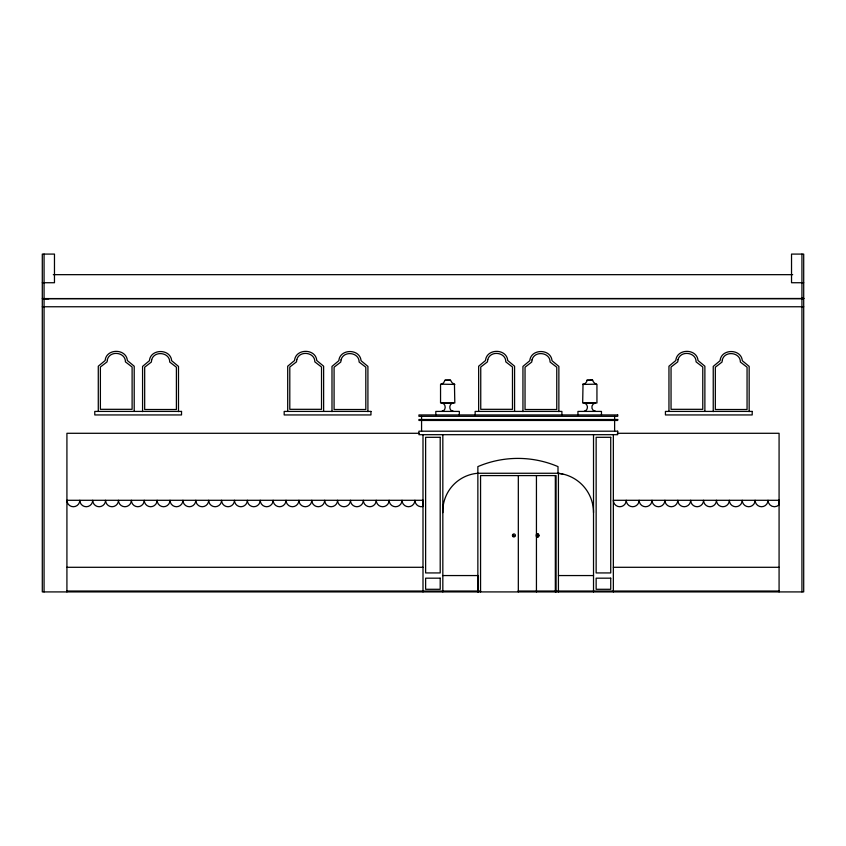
<?xml version="1.0" encoding="UTF-8"?>
<svg xmlns="http://www.w3.org/2000/svg" width="846" height="846" viewBox="0 0 846 846"><rect width="100%" height="100%" fill="white"/><g stroke="black" fill="none" stroke-linecap="round" stroke-linejoin="round"><path stroke-width="1.27" d="M440.893 384.169L454.81 384.433L452.102 382.783L450.4 380.118L445.038 380.214L443.463 383.037L440.544 384.433L440.544 402.992L454.81 402.992L454.45 384.169M513.12 535.063L513.099 535.74M538.215 535.994L537.601 536.1M442.268 411.082L441.982 411.42C446.276 410.585 446.276 403.817 441.982 402.992L442.268 403.32M584.396 411.082L585.823 410.564A4.336 4.336 0 0 0 585.823 403.838L584.11 402.992M514.601 535.994L513.205 535.941M583.021 384.169L582.672 402.992L596.938 402.992L596.938 384.433A7.001 7.001 0 0 1 592.528 380.118L587.166 380.214A5.319 5.319 0 0 1 584.237 383.957L582.672 384.433L596.578 384.169M592.401 380.214L590.571 380.182M538.5 534.598L539.05 535.804L538.289 535.93M453.181 402.992C448.687 403.648 448.687 410.765 453.181 411.42L452.906 411.082M53.309 274.664L792.691 274.664M42.3 282.733L54.472 282.733L54.472 254.086L42.3 254.086L42.3 591.914L803.7 591.914L803.7 254.086L791.528 254.086L791.528 282.733L803.7 282.733M801.934 298.31L803.7 298.31M803.7 298.49L42.3 298.606L803.7 298.68M44.066 298.839L48.804 298.797M42.3 306.76L803.7 306.76M445.038 380.214L450.601 380.214M586.881 380.214L592.729 380.214M442.881 403.32L452.906 403.32M584.396 403.32L595.309 402.992A4.293 4.293 0 0 0 595.309 411.42L595.034 411.082M419.045 433.289L66.919 433.289L66.919 591.914M617.294 433.289L779.081 433.289L779.081 591.914M66.919 567.296L423 567.296M613.35 567.296L779.081 567.296M442.828 575.555L478.233 575.555L478.233 591.914M558.423 575.555L593.522 575.555M66.919 591.037L480.56 591.037M518.069 591.037L554.786 591.037M556.086 591.037L779.081 591.037M477.863 591.914L477.863 466.611A101.922 101.922 0 0 1 558 466.611L558 473.263L562.78 474.035M801.934 254.086L801.934 591.914M749.165 411.611L749.165 366.403L742.312 360.713C741.276 348.499 721.13 348.499 720.083 360.713L713.241 366.403L713.241 411.611M704.877 411.42L704.877 366.212L698.024 360.523C696.988 348.309 676.832 348.309 675.795 360.523L668.953 366.212L668.953 411.42M614.619 416.317L614.619 431.196M613.35 434.58L613.35 591.914M601.464 414.942L601.464 411.42L577.945 411.42L577.945 414.942M593.522 434.685L593.522 591.914M561.903 414.942L561.903 411.42L475.145 411.42L475.145 414.942M558.868 411.611L558.868 366.403L552.015 360.713C550.979 348.499 530.833 348.499 529.797 360.713L522.944 366.403L522.944 411.611M558.423 591.914L558.423 473.263L477.863 473.263A38.091 38.091 0 0 0 442.828 512.613M556.086 591.914L556.086 475.589L480.56 475.589L480.56 591.914M555.325 475.589L555.325 591.914M536.438 475.589L536.438 591.914M518.323 475.589L518.323 591.914M514.58 411.42L514.58 366.212L507.727 360.523C506.691 348.309 486.545 348.309 485.509 360.523L478.656 366.212L478.656 411.42M459.336 414.942L459.336 411.42L435.817 411.42L435.817 414.942M442.828 434.685L442.828 591.914M423 434.58L423 591.914M421.572 416.317L421.572 419.51M421.572 420.451L421.572 431.196M367.915 411.611L367.915 366.403L361.062 360.713C360.026 348.499 339.87 348.499 338.834 360.713L331.992 366.403L331.992 411.611M323.627 411.42L323.627 366.212L316.774 360.523C315.738 348.309 295.582 348.309 294.545 360.523L287.703 366.212L287.703 411.42M178.495 411.611L178.495 366.403L171.653 360.713C170.606 348.499 150.461 348.499 149.425 360.713L142.572 366.403L142.572 411.611M134.207 411.42L134.207 366.212L127.355 360.523C126.318 348.309 106.173 348.309 105.137 360.523L98.284 366.212L98.284 411.42M44.066 254.086L44.066 591.914M558 473.263A39.424 39.424 0 0 1 593.522 512.613M537.21 534.291A1.766 0.878 -90 0 1 538.447 534.08A1.766 0.878 -90 0 1 538.553 536.565A1.766 0.878 -90 0 1 537.316 536.776M779.081 500.293L779.007 504.851A6.44 6.44 0 0 1 768.009 500.293A6.44 6.44 0 0 1 761.569 506.733A6.44 6.44 0 0 1 755.118 500.293A6.44 6.44 0 0 1 748.678 506.733A6.44 6.44 0 0 1 742.238 500.293A6.44 6.44 0 0 1 735.787 506.733A6.44 6.44 0 0 1 729.347 500.293A6.44 6.44 0 0 1 722.896 506.733A6.44 6.44 0 0 1 716.456 500.293A6.44 6.44 0 0 1 710.016 506.733A6.44 6.44 0 0 1 703.565 500.293A6.44 6.44 0 0 1 697.125 506.733A6.44 6.44 0 0 1 690.674 500.293A6.44 6.44 0 0 1 684.234 506.733A6.44 6.44 0 0 1 677.794 500.293A6.44 6.44 0 0 1 671.343 506.733A6.44 6.44 0 0 1 664.903 500.293A6.44 6.44 0 0 1 658.463 506.733A6.44 6.44 0 0 1 652.012 500.293A6.44 6.44 0 0 1 645.572 506.733A6.44 6.44 0 0 1 639.132 500.293A6.44 6.44 0 0 1 632.681 506.733A6.44 6.44 0 0 1 626.241 500.293A6.44 6.44 0 0 1 619.79 506.733A6.44 6.44 0 0 1 613.35 500.293L779.081 500.293M107.379 359.624L107.061 361.866L100.388 367.016L100.388 409.316L132.113 409.316L132.113 367.016L125.43 361.866C125.557 351.968 109.811 350.17 107.379 359.624M151.667 359.825L151.349 362.056L144.677 367.206L144.677 409.506L176.402 409.506L176.402 367.206L169.718 362.056C169.856 352.158 154.099 350.36 151.667 359.825M296.787 359.624L296.481 361.866L289.797 367.016L289.797 409.316L321.522 409.316L321.522 367.016L314.839 361.866C314.976 351.968 299.22 350.17 296.787 359.624M341.075 359.825L340.769 362.056L334.085 367.206L334.085 409.506L365.81 409.506L365.81 367.206L359.127 362.056C359.264 352.158 343.508 350.36 341.075 359.825M487.751 359.624L487.433 361.866L480.75 367.016L480.75 409.316L512.475 409.316L512.475 367.016L505.802 361.866C505.929 351.968 490.183 350.17 487.751 359.624M532.039 359.825L531.722 362.056L525.038 367.206L525.038 409.506L556.763 409.506L556.763 367.206L550.09 362.056C550.217 352.158 534.471 350.36 532.039 359.825M678.037 359.624L677.731 361.866L671.047 367.016L671.047 409.316L702.772 409.316L702.772 367.016L696.089 361.866C696.226 351.968 680.47 350.17 678.037 359.624M722.325 359.825L722.019 362.056L715.335 367.206L715.335 409.506L747.06 409.506L747.06 367.206L740.377 362.056C740.514 352.158 724.758 350.36 722.325 359.825M181.53 411.42L94.773 411.42L94.773 414.942L181.53 414.942L181.53 411.42M370.95 411.42L284.182 411.42L284.182 414.942L370.95 414.942L370.95 411.42M752.2 411.42L665.432 411.42L665.432 414.942L752.2 414.942L752.2 411.42M617.696 414.942L418.929 414.942L418.929 416.317L617.696 416.317L617.696 414.942M617.696 419.51L418.929 419.51L418.929 420.451L617.696 420.451L617.696 419.51M617.696 431.196L418.929 431.196L418.929 434.685L617.696 434.685L617.696 431.196M440.206 437.308L425.623 437.308L425.623 572.932L440.206 572.932L440.206 437.308M610.727 437.308L596.144 437.308L596.144 572.932L610.727 572.932L610.727 437.308M423 500.293L66.919 500.293A6.44 6.44 0 0 0 73.369 506.733A6.44 6.44 0 0 0 79.81 500.293A6.44 6.44 0 0 0 86.25 506.733A6.44 6.44 0 0 0 92.7 500.293A6.44 6.44 0 0 0 99.141 506.733A6.44 6.44 0 0 0 105.581 500.293A6.44 6.44 0 0 0 112.032 506.733A6.44 6.44 0 0 0 118.472 500.293A6.44 6.44 0 0 0 124.912 506.733A6.44 6.44 0 0 0 131.363 500.293A6.44 6.44 0 0 0 137.803 506.733A6.44 6.44 0 0 0 144.254 500.293A6.44 6.44 0 0 0 150.694 506.733A6.44 6.44 0 0 0 157.134 500.293A6.44 6.44 0 0 0 163.585 506.733A6.44 6.44 0 0 0 170.025 500.293A6.44 6.44 0 0 0 176.476 506.733A6.44 6.44 0 0 0 182.916 500.293A6.44 6.44 0 0 0 189.356 506.733A6.44 6.44 0 0 0 195.807 500.293A6.44 6.44 0 0 0 202.247 506.733A6.44 6.44 0 0 0 208.687 500.293A6.44 6.44 0 0 0 215.138 506.733A6.44 6.44 0 0 0 221.578 500.293A6.44 6.44 0 0 0 228.018 506.733A6.44 6.44 0 0 0 234.469 500.293A6.44 6.44 0 0 0 240.909 506.733A6.44 6.44 0 0 0 247.36 500.293A6.44 6.44 0 0 0 253.8 506.733A6.44 6.44 0 0 0 260.24 500.293A6.44 6.44 0 0 0 266.691 506.733A6.44 6.44 0 0 0 273.131 500.293A6.44 6.44 0 0 0 279.582 506.733A6.44 6.44 0 0 0 286.022 500.293A6.44 6.44 0 0 0 292.462 506.733A6.44 6.44 0 0 0 298.913 500.293A6.44 6.44 0 0 0 305.353 506.733A6.44 6.44 0 0 0 311.793 500.293A6.44 6.44 0 0 0 318.244 506.733A6.44 6.44 0 0 0 324.684 500.293A6.44 6.44 0 0 0 331.124 506.733A6.44 6.44 0 0 0 337.575 500.293A6.44 6.44 0 0 0 344.015 506.733A6.44 6.44 0 0 0 350.466 500.293A6.44 6.44 0 0 0 356.906 506.733A6.44 6.44 0 0 0 363.346 500.293A6.44 6.44 0 0 0 369.797 506.733A6.44 6.44 0 0 0 376.237 500.293A6.44 6.44 0 0 0 382.678 506.733A6.44 6.44 0 0 0 389.128 500.293A6.44 6.44 0 0 0 395.568 506.733A6.44 6.44 0 0 0 402.019 500.293A6.44 6.44 0 0 0 408.459 506.733A6.44 6.44 0 0 0 414.9 500.293A6.44 6.44 0 0 0 423.011 506.521L423 500.293M440.206 578.178L425.623 578.178L425.623 589.292L440.206 589.292L440.206 578.178M610.727 578.178L596.144 578.178L596.144 589.292L610.727 589.292L610.727 578.178M512.972 536.586A1.502 1.502 0 0 0 515.394 535.677A1.502 1.502 0 0 0 513.395 534.027A1.502 1.502 0 0 0 512.972 536.586M537.792 536.565A1.766 0.878 -90 0 0 537.273 533.699A1.766 0.878 -90 0 0 536.29 536.026A1.766 0.878 -90 0 0 537.792 536.565"/></g></svg>
